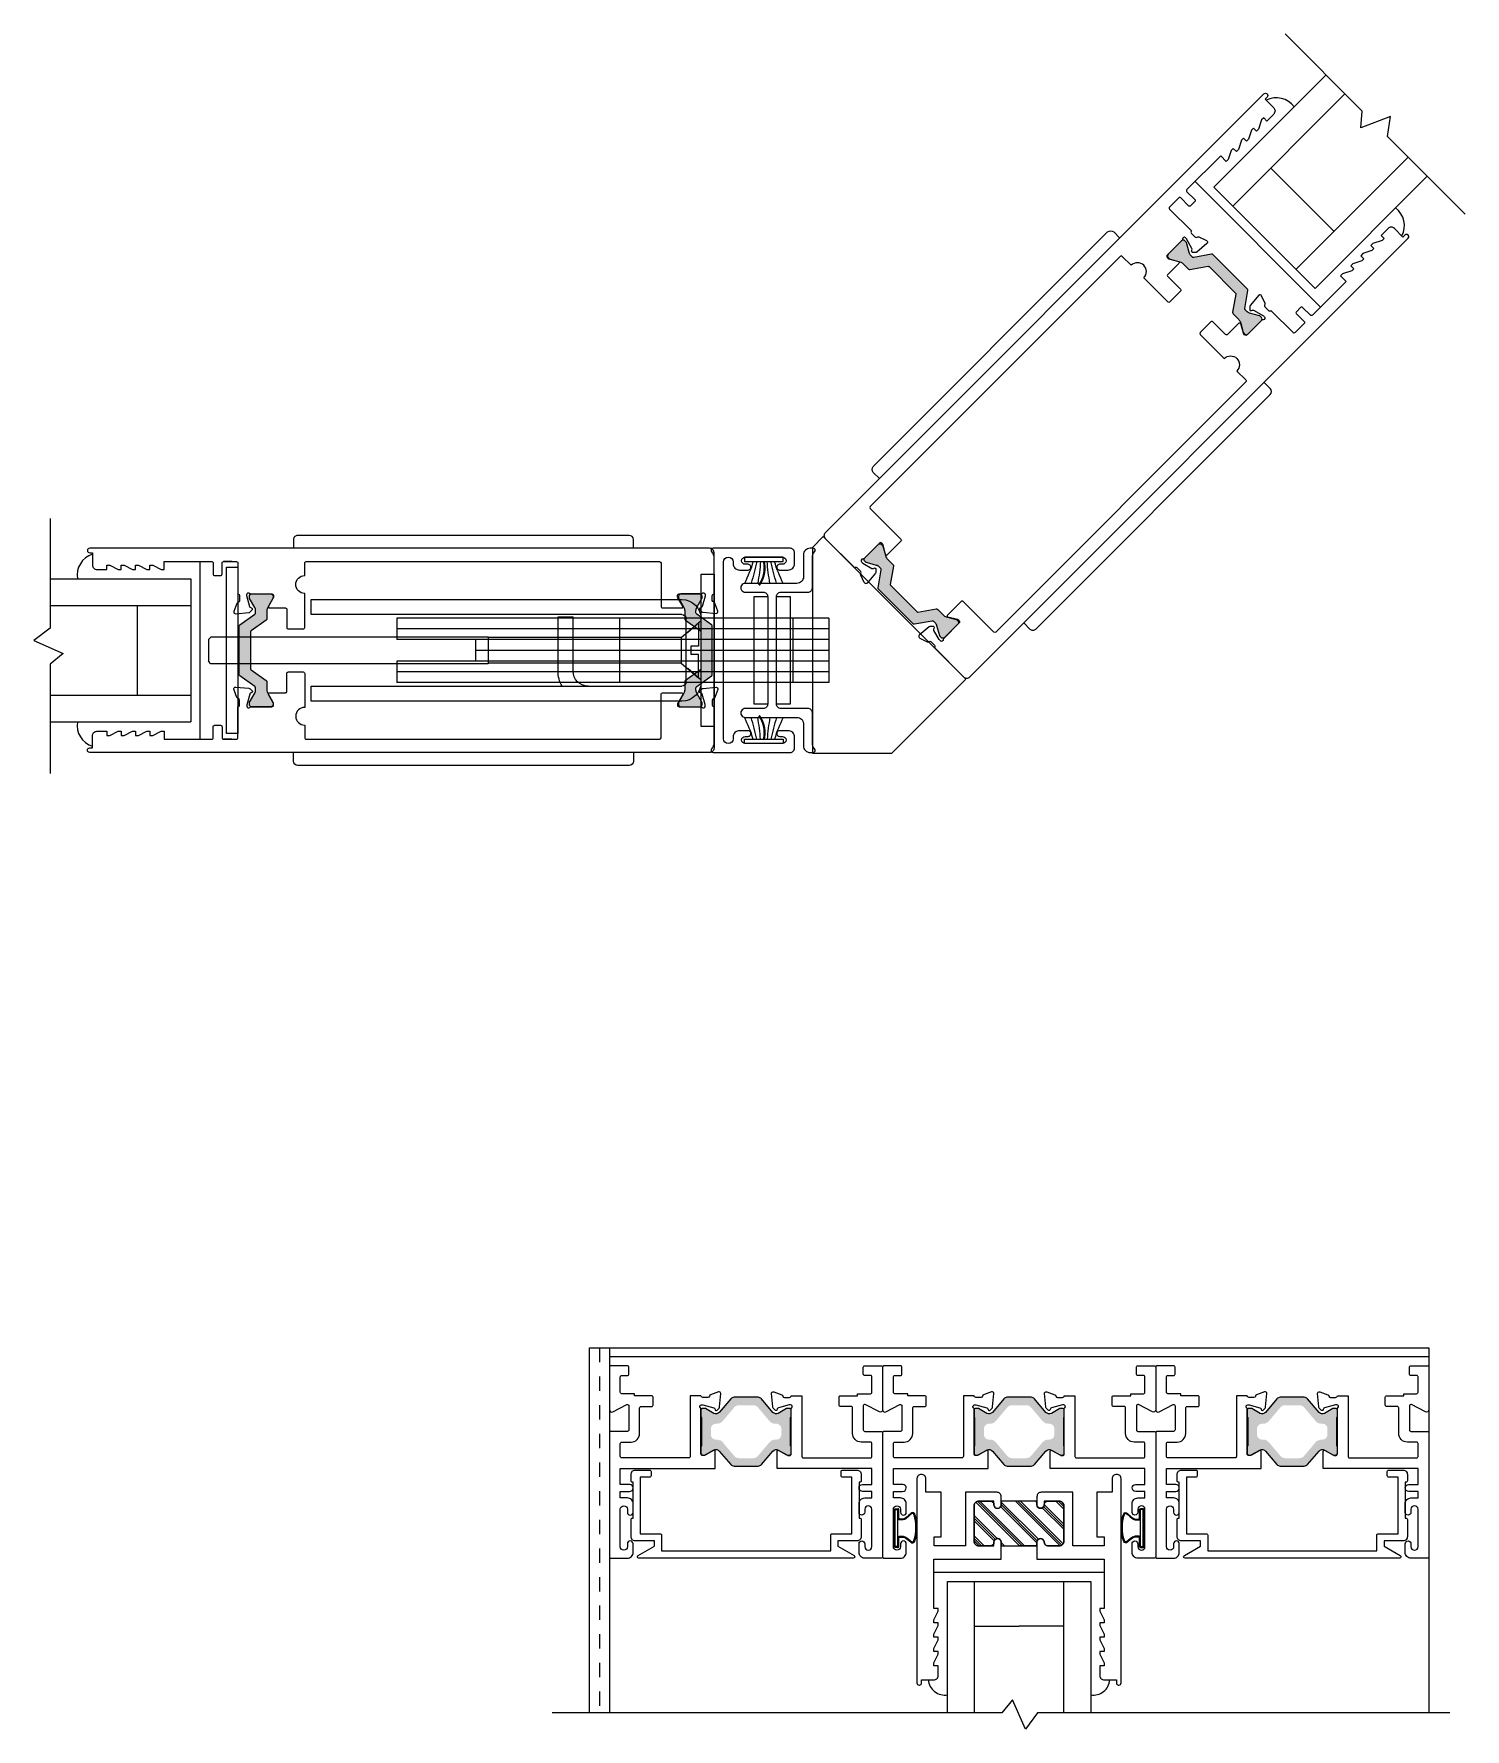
# Model space of a CAD drawing. Extents: x -36.5 to 54.9, y -68.3 to 27.7.
# Drawn here: x 9.84 to 19.84, y 6.76 to 18.6 of the extents above; entities that cross this region are included whole.
import ezdxf

# ---------------------------------------------------------------- set-up
doc = ezdxf.new("R2010")
doc.units = 0
doc.header["$LTSCALE"] = 0.25
doc.header["$MEASUREMENT"] = 0
doc.linetypes.add('HIDDEN', pattern=[0.375, 0.25, -0.125])
doc.layers.get('0').update_dxf_attribs({"linetype": 'CONTINUOUS'})
for name, color, linetype in [('DIM', 7, 'CONTINUOUS'), ('FRAME', 1, 'CONTINUOUS'), ('GLASS-VINYL', 7, 'CONTINUOUS'), ('Hardware', 7, 'CONTINUOUS'), ('I-STRUT', 7, 'CONTINUOUS'), ('SEAL', 7, 'CONTINUOUS'), ('SILL-PAN', 7, 'CONTINUOUS'), ('VENT', 5, 'CONTINUOUS')]:
    doc.layers.add(name, color=color, linetype=linetype)
doc.styles.get("Standard").update_dxf_attribs({"font": 'simplex.shx'})

# ---------------------------------------------------------------- blocks, each defined once
blk = doc.blocks.new('3710 Jamb Filler')
blk.add_lwpolyline([(-0.12, 0.774, 0.414214), (-0.15, 0.804), (-0.27, 0.804, 0.414214), (-0.28, 0.794), (-0.28, 0.789), (-0.53, 0.789), (-0.53, 0.794, 0.414214), (-0.54, 0.804), (-0.585, 0.804, 0.414214), (-0.615, 0.774), (-0.615, 0.674, 0.414214), (-0.605, 0.664), (-0.575, 0.664, 0.414214), (-0.565, 0.674), (-0.565, 0.739), (-0.17, 0.739), (-0.17, 0.601, 0.414214), (-0.16, 0.591), (-0.05, 0.591), (-0.05, -0.591), (-0.16, -0.591, 0.414214), (-0.17, -0.601), (-0.17, -0.739), (-0.565, -0.739), (-0.565, -0.674, 0.414214), (-0.575, -0.664), (-0.605, -0.664, 0.414214), (-0.615, -0.674), (-0.615, -0.774, 0.414214), (-0.585, -0.804), (-0.54, -0.804, 0.414214), (-0.53, -0.794), (-0.53, -0.789), (-0.28, -0.789), (-0.28, -0.794, 0.414214), (-0.27, -0.804), (-0.15, -0.804, 0.414214), (-0.12, -0.774), (-0.12, -0.641), (-0.084, -0.641), (-0.019, -0.754, 0.767327), (0, -0.749), (0, 0.749, 0.767327), (-0.019, 0.754), (-0.084, 0.641), (-0.12, 0.641)], format="xyb", close=True)
blk = doc.blocks.new('3073 FIXED STILE')
at = {"linetype": 'Continuous'}
h = blk.add_hatch(dxfattribs=at)
h.set_pattern_fill('PLAST', scale=0.4, angle=-45, style=0)
h.set_pattern_definition([(315, (-24.43819, 6.21396), (0.07071068, 0.07071068), []), (315, (-24.42935, 6.2228), (0.07071068, 0.07071068), []), (315, (-24.42051, 6.23164), (0.07071068, 0.07071068), [])])
edge = h.paths.add_edge_path()
edge.add_line((0, 0.125), (0, -0.125))
edge.add_line((0, -0.125), (-0.027, -0.125))
edge.add_arc((-0.027, -0.15), 0.025, 90, 274.5812)
edge.add_line((-0.025, -0.175), (0, -0.175))
edge.add_line((0, -0.175), (0, -0.282))
edge.add_arc((-0.031, -0.282), 0.031, 270, 360, ccw=False)
edge.add_line((-0.031, -0.313), (-0.281, -0.313))
edge.add_arc((-0.281, -0.282), 0.031, 180, 270, ccw=False)
edge.add_line((-0.312, -0.282), (-0.312, -0.175))
edge.add_line((-0.312, -0.175), (-0.287, -0.175))
edge.add_arc((-0.287, -0.15), 0.025, 270, 445.4188)
edge.add_line((-0.285, -0.125), (-0.312, -0.125))
edge.add_line((-0.312, -0.125), (-0.312, 0.125))
edge.add_line((-0.312, 0.125), (-0.287, 0.125))
edge.add_arc((-0.287, 0.15), 0.025, 270, 445.4188)
edge.add_arc((-0.283, 0.205), 0.0297, 188.9864, 265.4188, ccw=False)
edge.add_line((-0.312, 0.2), (-0.312, 0.282))
edge.add_arc((-0.281, 0.282), 0.031, 90, 180, ccw=False)
edge.add_line((-0.281, 0.313), (-0.031, 0.313))
edge.add_arc((-0.031, 0.282), 0.031, 0, 90, ccw=False)
edge.add_line((0, 0.282), (0, 0.175))
edge.add_line((0, 0.175), (-0.025, 0.175))
edge.add_arc((-0.025, 0.15), 0.025, 90, 269.9954)
edge.add_line((-0.025, 0.125), (0, 0.125))
at = {"color": 7}
blk.add_line((-0.312, 0.125), (-0.312, 0), dxfattribs=at)
for points in [[(-0.312, 0.2, 0.414214), (-0.287, 0.175, -0.414214), (-0.262, 0.15), (-0.262, 0.149, -0.414214), (-0.286, 0.125), (-0.406, 0.125), (-0.406, 0.595), (-0.749, 0.595), (-0.749, 0.565), (-0.769, 0.565), (-0.829, 0.595), (-0.849, 0.595), (-0.849, 0.565), (-0.869, 0.565), (-0.929, 0.595), (-0.949, 0.595), (-0.949, 0.565), (-0.969, 0.565), (-1.029, 0.595), (-1.049, 0.595), (-1.049, 0.565), (-1.069, 0.565), (-1.129, 0.595), (-1.149, 0.595), (-1.149, 0.565), (-1.218, 0.565, -0.414214), (-1.249, 0.596), (-1.249, 0.681), (-1.27, 0.681, -0.414214), (-1.285, 0.696), (-1.285, 0.698, -0.414214), (-1.27, 0.713), (0.151, 0.713), (0.157, 0.713, -0.414214), (0.187, 0.683), (0.187, 0.682, -0.414214), (0.156, 0.651), (0.062, 0.651), (0.062, 0.544), (-0.25, 0.544), (-0.25, 0.594), (-0.312, 0.594), (-0.312, 0.375), (0.062, 0.375), (0.062, 0.156, -0.414214), (0.031, 0.125), (-0.026, 0.125, -0.414214), (-0.05, 0.149), (-0.05, 0.151, -0.414214), (-0.026, 0.175), (-0.025, 0.175, 0.414214), (0, 0.2), (0, 0.282, 0.414214), (-0.031, 0.313), (-0.281, 0.313, 0.414214), (-0.312, 0.282)], [(-1.285, -0.696, -0.414214), (-1.27, -0.681), (-1.249, -0.681), (-1.249, -0.596, -0.414214), (-1.218, -0.565), (-1.149, -0.565), (-1.149, -0.595), (-1.129, -0.595), (-1.069, -0.565), (-1.049, -0.565), (-1.049, -0.595), (-1.029, -0.595), (-0.969, -0.565), (-0.949, -0.565), (-0.949, -0.595), (-0.929, -0.595), (-0.869, -0.565), (-0.849, -0.565), (-0.849, -0.595), (-0.829, -0.595), (-0.769, -0.565), (-0.749, -0.565), (-0.749, -0.595), (-0.406, -0.595), (-0.406, -0.125), (-0.286, -0.125, -0.414214), (-0.262, -0.149), (-0.262, -0.15, -0.414214), (-0.287, -0.175, 0.414214), (-0.312, -0.2), (-0.312, -0.282, 0.414214), (-0.281, -0.313), (-0.031, -0.313, 0.414214), (0, -0.282), (0, -0.2, 0.414214), (-0.025, -0.175), (-0.026, -0.175, -0.414214), (-0.05, -0.151), (-0.05, -0.149, -0.414214), (-0.026, -0.125), (0.031, -0.125, -0.414214), (0.062, -0.156), (0.062, -0.375), (-0.312, -0.375), (-0.312, -0.594), (-0.25, -0.594), (-0.25, -0.544), (0.062, -0.544), (0.062, -0.651), (0.156, -0.651, -0.414214), (0.187, -0.682), (0.187, -0.683, -0.414214), (0.157, -0.713), (0.151, -0.713), (-1.27, -0.713, -0.414214), (-1.285, -0.698)]]:
    blk.add_lwpolyline(points, format="xyb", close=True)
blk.add_lwpolyline([(0, 0.125), (0, -0.125), (-0.027, -0.125, 1.0408), (-0.025, -0.175), (0, -0.175), (0, -0.282, -0.414214), (-0.031, -0.313), (-0.281, -0.313, -0.414214), (-0.312, -0.282), (-0.312, -0.175), (-0.287, -0.175, 0.9608), (-0.285, -0.125), (-0.312, -0.125), (-0.312, 0.125), (-0.287, 0.125, 0.9608), (-0.285, 0.175, -0.346439), (-0.312, 0.2), (-0.312, 0.282, -0.414214), (-0.281, 0.313), (-0.031, 0.313, -0.414214), (0, 0.282), (0, 0.175), (-0.025, 0.175, 0.99996), (-0.025, 0.125)], format="xyb", close=True, dxfattribs=at)
blk = doc.blocks.new('3711-JAMB')
h = blk.add_hatch(color=7)
h.dxf.hatch_style = 1
edge = h.paths.add_edge_path(flags=16)
edge.add_arc((-0.976, -0.753), 0.0472, -50.0002, 0, ccw=False)
edge.add_line((-0.945, -0.789), (-1.041, -0.87))
edge.add_arc((-1.011, -0.906), 0.0472, 129.9998, 180)
edge.add_line((-1.058, -0.906), (-1.058, -1.002))
edge.add_arc((-1.011, -1.002), 0.0472, 180, 230.0002)
edge.add_line((-1.041, -1.038), (-0.945, -1.119))
edge.add_arc((-0.976, -1.155), 0.0472, 0, 50.0002, ccw=False)
edge.add_line((-0.928, -1.155), (-0.928, -1.165))
edge.add_arc((-0.893, -1.165), 0.0355, 180.7985, 270)
edge.add_line((-0.893, -1.2), (-0.853, -1.2))
edge.add_arc((-0.853, -1.165), 0.0355, 270, 359.2015)
edge.add_line((-0.818, -1.165), (-0.818, -1.155))
edge.add_arc((-0.77, -1.155), 0.0472, 129.9998, 180, ccw=False)
edge.add_line((-0.801, -1.119), (-0.705, -1.038))
edge.add_arc((-0.735, -1.002), 0.0472, 309.9998, 360)
edge.add_line((-0.688, -1.002), (-0.688, -0.906))
edge.add_arc((-0.735, -0.906), 0.0472, 360, 410.0002)
edge.add_line((-0.705, -0.87), (-0.801, -0.789))
edge.add_arc((-0.77, -0.753), 0.0472, 180, 230.0002, ccw=False)
edge.add_line((-0.818, -0.753), (-0.818, -0.743))
edge.add_arc((-0.853, -0.743), 0.0355, 0.7985, 90)
edge.add_line((-0.853, -0.708), (-0.893, -0.708))
edge.add_arc((-0.893, -0.743), 0.0355, 90, 179.2015)
edge.add_line((-0.928, -0.743), (-0.928, -0.753))
edge = h.paths.add_edge_path()
edge.add_arc((-0.719, -0.744), 0.0302, 149.9999, 229.9998)
edge.add_line((-0.738, -0.767), (-0.644, -0.847))
edge.add_arc((-0.663, -0.87), 0.0302, 0, 49.9998, ccw=False)
edge.add_line((-0.633, -0.87), (-0.633, -1.038))
edge.add_arc((-0.663, -1.038), 0.0302, 310.0002, 360, ccw=False)
edge.add_line((-0.644, -1.061), (-0.738, -1.141))
edge.add_arc((-0.719, -1.164), 0.0302, 130.0002, 210.0001)
edge.add_line((-0.745, -1.179), (-0.712, -1.237))
edge.add_arc((-0.722, -1.243), 0.0119, 0, 30.0001, ccw=False)
edge.add_line((-0.71, -1.243), (-0.71, -1.257))
edge.add_arc((-0.722, -1.257), 0.0119, -89.931, 0.069, ccw=False)
edge.add_line((-0.722, -1.269), (-0.765, -1.269))
edge.add_arc((-0.765, -1.259), 0.00991, 216.8699, 270, ccw=False)
edge.add_line((-0.773, -1.265), (-0.973, -1.265))
edge.add_arc((-0.981, -1.259), 0.00991, 270, 323.1301, ccw=False)
edge.add_line((-0.981, -1.269), (-1.024, -1.269))
edge.add_arc((-1.024, -1.257), 0.0119, 180, 270, ccw=False)
edge.add_line((-1.036, -1.257), (-1.036, -1.243))
edge.add_arc((-1.024, -1.243), 0.0119, 149.9999, 180, ccw=False)
edge.add_line((-1.034, -1.237), (-1.001, -1.179))
edge.add_arc((-1.027, -1.164), 0.0302, 329.9999, 409.9998)
edge.add_line((-1.008, -1.141), (-1.102, -1.061))
edge.add_arc((-1.083, -1.038), 0.0302, 180, 229.9998, ccw=False)
edge.add_line((-1.113, -1.038), (-1.113, -0.87))
edge.add_arc((-1.083, -0.87), 0.0302, 130.0002, 180, ccw=False)
edge.add_line((-1.102, -0.847), (-1.008, -0.767))
edge.add_arc((-1.027, -0.744), 0.0302, 310.0002, 390.0001)
edge.add_line((-1.001, -0.729), (-1.034, -0.671))
edge.add_arc((-1.024, -0.665), 0.0119, 180, 210.0001, ccw=False)
edge.add_line((-1.036, -0.665), (-1.036, -0.651))
edge.add_arc((-1.024, -0.651), 0.0119, 90, 180, ccw=False)
edge.add_line((-1.024, -0.639), (-0.981, -0.639))
edge.add_arc((-0.981, -0.649), 0.00991, 36.8699, 90, ccw=False)
edge.add_line((-0.973, -0.643), (-0.773, -0.643))
edge.add_arc((-0.765, -0.649), 0.00991, 90, 143.1301, ccw=False)
edge.add_line((-0.765, -0.639), (-0.722, -0.639))
edge.add_arc((-0.722, -0.651), 0.0119, -0.069, 89.931, ccw=False)
edge.add_line((-0.71, -0.651), (-0.71, -0.665))
edge.add_arc((-0.722, -0.665), 0.0119, -30.0001, 0, ccw=False)
edge.add_line((-0.712, -0.671), (-0.745, -0.729))
for points in [[(-1.037, -0.21), (-1.039, -0.21, 0.414214), (-1.049, -0.22), (-1.049, -0.294, -0.414214), (-1.059, -0.304), (-1.114, -0.304, -0.414214), (-1.124, -0.294), (-1.124, -0.175), (-1.138, -0.175), (-1.138, -0.085, 0.414214), (-1.148, -0.075), (-1.255, -0.075, 0.414214), (-1.265, -0.085), (-1.265, -0.125, -0.414214), (-1.275, -0.135), (-1.323, -0.135, -0.414214), (-1.333, -0.125), (-1.333, -0.01, -0.414214), (-1.323, 0), (-1.026, 0, -0.546624), (-1.011, -0.023), (-1.062, -0.121, 0.546624), (-1.053, -0.135), (-0.885, -0.135, 0.414214), (-0.875, -0.125), (-0.875, -0.01, -0.414214), (-0.865, 0), (0, 0, -0.414214), (0.01, -0.01), (0.01, -0.125, -0.414214), (-0.03, -0.165), (-0.09, -0.165, -0.414214), (-0.11, -0.145, -0.414214), (-0.09, -0.125), (-0.07, -0.125, 0.414214), (-0.045, -0.1), (-0.045, -0.1, 0.414214), (-0.07, -0.075), (-0.331, -0.075, 0.414214), (-0.355, -0.1), (-0.355, -0.1, 0.414214), (-0.331, -0.125), (-0.31, -0.125, -0.414214), (-0.29, -0.145), (-0.29, -0.145, -0.414214), (-0.309, -0.165), (-0.37, -0.165, -0.414214), (-0.41, -0.125), (-0.41, -0.075), (-0.455, -0.075), (-0.455, -0.14, -0.414214), (-0.48, -0.165), (-0.48, -0.165, -0.414214), (-0.505, -0.141), (-0.505, -0.075), (-0.615, -0.075), (-0.615, -0.737), (-0.736, -0.737, -0.585524), (-0.742, -0.725), (-0.708, -0.665, 0.137872), (-0.706, -0.659), (-0.706, -0.651, 0.414214), (-0.718, -0.639), (-1.032, -0.639, -0.213422), (-1.04, -0.635, 0.6885), (-1.061, -0.643), (-1.061, -0.649, 0.065543), (-1.061, -0.652), (-1.04, -0.728, 0.267949), (-1.032, -0.736), (-1.028, -0.737, -0.57735), (-1.024, -0.751), (-1.038, -0.765, -0.176327), (-1.046, -0.768), (-1.139, -0.777, -0.548619), (-1.151, -0.761), (-1.131, -0.705, -0.263725), (-1.122, -0.698, 0.359508), (-1.112, -0.686), (-1.112, -0.651, 0.414214), (-1.124, -0.639), (-1.124, -0.564), (-0.7, -0.564, 0.414214), (-0.69, -0.554), (-0.69, -0.085, 0.414214), (-0.7, -0.075), (-0.79, -0.075, 0.414214), (-0.8, -0.085), (-0.8, -0.15, -0.414214), (-0.86, -0.21), (-1.039, -0.21)], [(-1.037, -1.698), (-1.039, -1.698, -0.414214), (-1.049, -1.688), (-1.049, -1.614, 0.414214), (-1.059, -1.604), (-1.114, -1.604, 0.414214), (-1.124, -1.614), (-1.124, -1.733), (-1.138, -1.733), (-1.138, -1.823, -0.414214), (-1.148, -1.833), (-1.255, -1.833, -0.414214), (-1.265, -1.823), (-1.265, -1.783, 0.414214), (-1.275, -1.773), (-1.323, -1.773, 0.414214), (-1.333, -1.783), (-1.333, -1.898, 0.414214), (-1.323, -1.908), (-1.026, -1.908, 0.546624), (-1.011, -1.885), (-1.062, -1.787, -0.546624), (-1.053, -1.773), (-0.885, -1.773, -0.414214), (-0.875, -1.783), (-0.875, -1.898, 0.414214), (-0.865, -1.908), (0, -1.908, 0.414214), (0.01, -1.898), (0.01, -1.783, 0.414214), (-0.03, -1.743), (-0.09, -1.743, 0.414214), (-0.11, -1.763, 0.414214), (-0.09, -1.783), (-0.07, -1.783, -0.414214), (-0.045, -1.808), (-0.045, -1.808, -0.414214), (-0.07, -1.833), (-0.331, -1.833, -0.414214), (-0.355, -1.808), (-0.355, -1.808, -0.414214), (-0.331, -1.783), (-0.31, -1.783, 0.414214), (-0.29, -1.763), (-0.29, -1.763, 0.414214), (-0.309, -1.743), (-0.37, -1.743, 0.414214), (-0.41, -1.783), (-0.41, -1.833), (-0.455, -1.833), (-0.455, -1.768, 0.414214), (-0.48, -1.743), (-0.48, -1.743, 0.414214), (-0.505, -1.767), (-0.505, -1.833), (-0.615, -1.833), (-0.615, -1.171), (-0.736, -1.171, 0.585524), (-0.742, -1.183), (-0.708, -1.243, -0.137872), (-0.706, -1.249), (-0.706, -1.257, -0.414214), (-0.718, -1.269), (-1.032, -1.269, 0.213422), (-1.04, -1.273, -0.6885), (-1.061, -1.265), (-1.061, -1.259, -0.065543), (-1.061, -1.256), (-1.04, -1.18, -0.267949), (-1.032, -1.172), (-1.028, -1.171, 0.57735), (-1.024, -1.157), (-1.038, -1.143, 0.176327), (-1.046, -1.14), (-1.139, -1.131, 0.548619), (-1.151, -1.147), (-1.131, -1.203, 0.263725), (-1.122, -1.21, -0.359508), (-1.112, -1.222), (-1.112, -1.257, -0.414214), (-1.124, -1.269), (-1.124, -1.344), (-0.7, -1.344, -0.414214), (-0.69, -1.354), (-0.69, -1.823, -0.414214), (-0.7, -1.833), (-0.79, -1.833, -0.414214), (-0.8, -1.823), (-0.8, -1.758, 0.414214), (-0.86, -1.698), (-1.039, -1.698)]]:
    blk.add_lwpolyline(points, format="xyb")
at = {"color": 7}
blk.add_lwpolyline([(-0.745, -0.729, 0.36397), (-0.738, -0.767), (-0.644, -0.847, -0.221694), (-0.633, -0.87), (-0.633, -1.038, -0.221694), (-0.644, -1.061), (-0.738, -1.141, 0.36397), (-0.745, -1.179), (-0.712, -1.237, -0.131653), (-0.71, -1.243), (-0.71, -1.257, -0.414214), (-0.722, -1.269), (-0.765, -1.269, -0.236068), (-0.773, -1.265), (-0.973, -1.265, -0.236068), (-0.981, -1.269), (-1.024, -1.269, -0.414214), (-1.036, -1.257), (-1.036, -1.243, -0.131653), (-1.034, -1.237), (-1.001, -1.179, 0.36397), (-1.008, -1.141), (-1.102, -1.061, -0.221694), (-1.113, -1.038), (-1.113, -0.87, -0.221694), (-1.102, -0.847), (-1.008, -0.767, 0.36397), (-1.001, -0.729), (-1.034, -0.671, -0.131653), (-1.036, -0.665), (-1.036, -0.651, -0.414214), (-1.024, -0.639), (-0.981, -0.639, -0.236068), (-0.973, -0.643), (-0.773, -0.643, -0.236068), (-0.765, -0.639), (-0.722, -0.639, -0.414214), (-0.71, -0.651), (-0.71, -0.665, -0.131653), (-0.712, -0.671)], format="xyb", close=True, dxfattribs=at)
blk = doc.blocks.new('*U119')
for points in [[(-0.135, 0.031), (-0.135, 0.013, 0.414214), (-0.128, 0.006), (0.035, 0.006)], [(-0.129, 0.028), (-0.129, 0.016, 0.414214), (-0.126, 0.012), (0.126, 0.012, 0.414214), (0.129, 0.016), (0.129, 0.028)], [(-0.07, 0.038, 0.414214), (-0.063, 0.045), (-0.063, 0.068)], [(-0.035, 0.006), (-0.035, 0), (0.035, 0), (0.041, 0.006), (0.128, 0.006, 0.414214), (0.135, 0.013), (0.135, 0.031)]]:
    blk.add_lwpolyline(points, format="xyb")
blk.add_lwpolyline([(0.041, 0.012), (0.035, 0.006), (0.035, 0.012)])
for points, knots in [([(-0.063, 0.068), (-0.067, 0.094), (-0.147, 0.149), (0, 0.171), (0.157, 0.149), (0.067, 0.094), (0.063, 0.068)], [0, 0, 0, 0, 0.0788466, 0.167942, 0.2570375, 0.335884, 0.335884, 0.335884, 0.335884]), ([(-0.057, 0.069), (-0.061, 0.094), (-0.088, 0.115), (-0.1, 0.138), (-0.099, 0.14), (0, 0.169), (0.095, 0.146), (0.102, 0.14), (0.104, 0.135), (0.1, 0.128), (0.083, 0.109), (0.072, 0.098), (0.061, 0.081), (0.058, 0.075), (0.057, 0.069)], [2.5712303, 2.5712303, 2.5712303, 2.5712303, 2.6347872, 2.6347872, 2.6774866, 2.6774866, 2.7903183, 2.8239397, 2.8239397, 2.8575611, 2.8575611, 2.8911826, 2.8911826, 2.9071143, 2.9071143, 2.9071143, 2.9071143])]:
    blk.add_open_spline(points, degree=3, knots=knots)
for points, weights, degree, knots in [([(-0.135, 0.031), (-0.135, 0.038), (-0.128, 0.038), (-0.099, 0.038), (-0.07, 0.038)], [1, 0.707106873747, 1, 1, 1], 2, [0, 0, 0, 1.570796, 1.570796, 2.570796, 2.570796, 2.570796]), ([(-0.129, 0.028), (-0.129, 0.03), (-0.128, 0.031), (-0.127, 0.032), (-0.126, 0.032), (-0.028, 0.032), (0.07, 0.032), (0.098, 0.032), (0.126, 0.032), (0.129, 0.032), (0.129, 0.028)], [1, 0.923879507465, 1, 0.923879507465, 1, 1, 1, 1, 1, 0.707106873747, 1], 2, [0, 0, 0, 0.785398, 0.785398, 1.570797, 1.570797, 2.570797, 2.570797, 3.570797, 3.570797, 5.141593, 5.141593, 5.141593]), ([(0.07, 0.038), (0.089, 0.038), (0.109, 0.038), (0.128, 0.038), (0.13, 0.038), (0.132, 0.037), (0.133, 0.036)], [1, 1, 1, 1, 0.949253004976, 0.949253004976, 1], 3, [2.90668, 2.90668, 2.90668, 2.90668, 3.90668, 3.90668, 3.90668, 4.692079, 4.692079, 4.692079, 4.692079])]:
    blk.add_rational_spline(points, weights, degree=degree, knots=knots)
for points, weights in [([(-0.07, 0.032), (-0.062, 0.032), (-0.057, 0.037), (-0.057, 0.045)], [1, 0.804737854124, 0.804737854124, 1]), ([(0.057, 0.045), (0.057, 0.042), (0.058, 0.038), (0.061, 0.036)], [1, 0.94925295377, 0.94925295377, 1]), ([(0.061, 0.036), (0.063, 0.033), (0.067, 0.032), (0.07, 0.032)], [1, 0.94925295377, 0.94925295377, 1]), ([(0.063, 0.045), (0.063, 0.041), (0.066, 0.038), (0.07, 0.038)], [1, 0.804737854124, 0.804737854124, 1]), ([(0.133, 0.036), (0.134, 0.035), (0.135, 0.033), (0.135, 0.031)], [1, 0.949253004976, 0.949253004976, 1])]:
    blk.add_rational_spline(points, weights, degree=3)
for points in [[(-0.057, 0.068), (-0.057, 0.069), (-0.057, 0.069), (-0.057, 0.069)], [(-0.057, 0.045), (-0.057, 0.053), (-0.057, 0.061), (-0.057, 0.068)], [(0.057, 0.069), (0.057, 0.069), (0.057, 0.069), (0.057, 0.068)], [(0.057, 0.068), (0.057, 0.061), (0.057, 0.053), (0.057, 0.045)], [(0.063, 0.068), (0.063, 0.06), (0.063, 0.053), (0.063, 0.045)]]:
    blk.add_open_spline(points, degree=3)
blk = doc.blocks.new('*U86')
for centre, radius, start, end in [((-0.303, 1.135), 1.112, 287.4409, 295.9325), ((-0.19, 1.188), 1.16, 280.9256, 288.7507), ((-0.031, 1.124), 1.102, 273.1709, 281.1969), ((-0.031, -1.124), 1.102, 78.8031, 86.8291), ((-0.19, -1.188), 1.16, 71.2493, 79.0744), ((-0.303, -1.135), 1.112, 64.0675, 72.5591)]:
    blk.add_arc(centre, radius, start, end)
at = {"layer": 'SEAL'}
blk.add_lwpolyline([(0, -0.135), (0, 0.135), (0.03, 0.135), (0.03, -0.135)], close=True, dxfattribs=at)
at = {"layer": 'SEAL', "const_width": 0.015}
blk.add_lwpolyline([(0.03, 0, 0.219791), (0.196, 0.034)], format="xyb", dxfattribs=at)
at = {"flags": 9}
for tag, p in [('MANUFACTURER_PART_#', (0, -0.199)), ('FLEETWOOD_PART_#', (-0.001, -0.249))]:
    blk.add_attdef(tag, p, '', height=0.0312, dxfattribs=at)
blk = doc.blocks.new('Yoke Strike Plate')
for points in [[(-0.094, -0.375), (-0.094, 0.375), (0, 0.375), (0, -0.375)], [(0.062, -0.375), (0.062, 0.375), (0.156, 0.375), (0.156, -0.375)]]:
    blk.add_lwpolyline(points, close=True)
blk = doc.blocks.new('3776-Archetype_Lock_Stile')
at = {"layer": 'I-STRUT'}
h = blk.add_hatch(color=256, dxfattribs=at)
h.dxf.hatch_style = 1
h.paths.add_polyline_path([(0.079, 0.131, -0.244698), (0.082, 0.137), (0.188, 0.211, 0.244698), (0.193, 0.221), (0.193, 0.276, -0.131652), (0.199, 0.299), (0.235, 0.362, 0.131652), (0.236, 0.366), (0.236, 0.378, 0.414214), (0.22, 0.394), (0.087, 0.394, 0.414837), (0.071, 0.378), (0.071, 0.366, 0.131652), (0.072, 0.362), (0.108, 0.299, -0.131652), (0.114, 0.276), (0.114, 0.262, -0.244698), (0.109, 0.252), (0.005, 0.179, 0.244698), (0, 0.17), (0, -0.17, 0.244698), (0.005, -0.179), (0.109, -0.252, -0.103471), (0.112, -0.256, -0.13774), (0.114, -0.262), (0.114, -0.276, -0.131652), (0.108, -0.299), (0.072, -0.362, 0.131652), (0.071, -0.366), (0.071, -0.378, 0.414214), (0.087, -0.394), (0.22, -0.394, 0.414817), (0.236, -0.378), (0.236, -0.366, 0.131652), (0.235, -0.362), (0.199, -0.299, -0.131652), (0.193, -0.276), (0.193, -0.221, 0.244698), (0.188, -0.211), (0.082, -0.137, -0.244698), (0.079, -0.131)])
h = blk.add_hatch(color=256, dxfattribs=at)
h.dxf.hatch_style = 1
h.paths.add_polyline_path([(3.305, 0.17, 0.244698), (3.3, 0.179), (3.196, 0.252, -0.244698), (3.191, 0.262), (3.191, 0.276, -0.131652), (3.197, 0.299), (3.233, 0.362, 0.131652), (3.234, 0.366), (3.234, 0.378, 0.414214), (3.218, 0.394), (3.085, 0.394, 0.414833), (3.069, 0.378), (3.069, 0.366, 0.143191), (3.07, 0.361), (3.07, 0.361), (3.106, 0.299, -0.131652), (3.112, 0.276), (3.112, 0.221, 0.244698), (3.117, 0.211), (3.223, 0.137, -0.244698), (3.226, 0.131), (3.226, -0.131, -0.244698), (3.223, -0.137), (3.117, -0.211, 0.244698), (3.112, -0.221), (3.112, -0.276, -0.131652), (3.106, -0.299), (3.07, -0.361), (3.07, -0.362, 0.113585), (3.069, -0.366), (3.069, -0.378, 0.414214), (3.085, -0.394), (3.218, -0.394, 0.414849), (3.234, -0.378), (3.234, -0.366, 0.131652), (3.233, -0.362), (3.197, -0.299, -0.131652), (3.191, -0.276), (3.191, -0.262, -0.13774), (3.193, -0.256, -0.103471), (3.196, -0.252), (3.3, -0.179, 0.244698), (3.305, -0.17)])
for points in [[(3.358, 0.62), (3.415, 0.62), (3.325, 0.62, 0.414214), (3.315, 0.61), (3.315, 0.394, 0.414214), (3.303, 0.382), (3.303, 0.347, 0.359508), (3.313, 0.335, -0.263725), (3.322, 0.328), (3.342, 0.272, -0.548619), (3.33, 0.256), (3.237, 0.264, -0.176327), (3.229, 0.268), (3.215, 0.282, -0.57735), (3.219, 0.295), (3.223, 0.297, 0.267949), (3.231, 0.305), (3.252, 0.381, 0.065543), (3.252, 0.384), (3.252, 0.39, 0.6885), (3.231, 0.398, -0.213422), (3.223, 0.394), (3.077, 0.394, 0.414214), (3.065, 0.382), (3.065, 0.373, 0.137872), (3.067, 0.367), (3.1, 0.308, -0.585524), (3.093, 0.296), (2.983, 0.296, 0.414214), (2.973, 0.286), (2.973, 0.16, -0.414214), (2.963, 0.15), (2.858, 0.15, -0.414214), (2.848, 0.16), (2.848, 0.398, 1), (2.848, 0.522), (2.848, 0.61, 0.414214), (2.838, 0.62), (0.368, 0.62, 0.406968), (0.358, 0.61), (0.358, 0.307, -0.414214), (0.348, 0.297), (0.213, 0.297, -0.585524), (0.206, 0.309), (0.242, 0.368, 0.137872), (0.244, 0.374), (0.244, 0.382, 0.414214), (0.232, 0.394), (0.08, 0.394, -0.213422), (0.071, 0.398, 0.6885), (0.051, 0.39), (0.051, 0.381, 0.065543), (0.051, 0.378), (0.07, 0.306, 0.267949), (0.079, 0.298), (0.083, 0.297, -0.57735), (0.087, 0.284), (0.072, 0.27, -0.176327), (0.065, 0.266), (-0.026, 0.258, -0.548619), (-0.038, 0.274), (-0.038, 0.274), (-0.018, 0.329, -0.263725), (-0.01, 0.336, 0.359508), (0, 0.348), (0, 0.382, 0.414214), (-0.012, 0.394), (-0.012, 0.682, -0.414214), (0.019, 0.713), (4.35, 0.713, -1), (4.35, 0.681), (4.33, 0.681), (4.33, 0.596, -0.414214), (4.299, 0.565), (4.23, 0.565), (4.23, 0.595), (4.21, 0.595), (4.15, 0.565), (4.13, 0.565), (4.13, 0.595), (4.11, 0.595), (4.05, 0.565), (4.03, 0.565), (4.03, 0.595), (4.01, 0.595), (3.95, 0.565), (3.93, 0.565), (3.93, 0.595), (3.91, 0.595), (3.85, 0.565), (3.83, 0.565), (3.83, 0.62), (3.497, 0.62, 0.414214), (3.487, 0.61), (3.487, 0.533, -0.414214), (3.477, 0.523), (3.435, 0.523, -0.414214), (3.425, 0.533), (3.425, 0.61, 0.414214), (3.415, 0.62)], [(3.358, -0.62), (3.415, -0.62), (3.325, -0.62, -0.414214), (3.315, -0.61), (3.315, -0.394, -0.414214), (3.303, -0.382), (3.303, -0.347, -0.359508), (3.313, -0.335, 0.263725), (3.322, -0.328), (3.342, -0.272, 0.548619), (3.33, -0.256), (3.237, -0.264, 0.176327), (3.229, -0.268), (3.215, -0.282, 0.57735), (3.219, -0.295), (3.223, -0.297, -0.267949), (3.231, -0.305), (3.252, -0.381, -0.065543), (3.252, -0.384), (3.252, -0.39, -0.6885), (3.231, -0.398, 0.213422), (3.223, -0.394), (3.077, -0.394, -0.414214), (3.065, -0.382), (3.065, -0.373, -0.137872), (3.067, -0.367), (3.1, -0.308, 0.585524), (3.093, -0.296), (2.983, -0.296, -0.414214), (2.973, -0.286), (2.973, -0.161, 0.414214), (2.963, -0.151), (2.858, -0.151, 0.414214), (2.848, -0.161), (2.848, -0.398, -1), (2.848, -0.522), (2.848, -0.61, -0.414214), (2.838, -0.62), (0.368, -0.62, -0.406968), (0.358, -0.61), (0.358, -0.307, 0.414214), (0.348, -0.297), (0.213, -0.297, 0.585524), (0.206, -0.309), (0.242, -0.368, -0.137872), (0.244, -0.374), (0.244, -0.382, -0.414214), (0.232, -0.394), (0.08, -0.394, 0.213422), (0.071, -0.398, -0.6885), (0.051, -0.39), (0.051, -0.381, -0.065543), (0.051, -0.378), (0.07, -0.306, -0.267949), (0.079, -0.298), (0.083, -0.297, 0.57735), (0.087, -0.284), (0.072, -0.27, 0.176327), (0.065, -0.266), (-0.026, -0.258, 0.548619), (-0.038, -0.274), (-0.038, -0.274), (-0.018, -0.329, 0.263725), (-0.01, -0.336, -0.359508), (0, -0.348), (0, -0.382, -0.414214), (-0.012, -0.394), (-0.012, -0.682, 0.414214), (0.019, -0.713), (4.35, -0.713, 1), (4.35, -0.681), (4.33, -0.681), (4.33, -0.596, 0.414214), (4.299, -0.565), (4.23, -0.565), (4.23, -0.595), (4.21, -0.595), (4.15, -0.565), (4.13, -0.565), (4.13, -0.595), (4.11, -0.595), (4.05, -0.565), (4.03, -0.565), (4.03, -0.595), (4.01, -0.595), (3.95, -0.565), (3.93, -0.565), (3.93, -0.595), (3.91, -0.595), (3.85, -0.565), (3.83, -0.565), (3.83, -0.62), (3.497, -0.62, -0.414214), (3.487, -0.61), (3.487, -0.533, 0.414214), (3.477, -0.523), (3.435, -0.523, 0.414214), (3.425, -0.533), (3.425, -0.61, -0.414214), (3.415, -0.62)]]:
    blk.add_lwpolyline(points, format="xyb")
for points in [[(0.079, 0.131), (0.079, -0.131, 0.244698), (0.082, -0.137), (0.188, -0.211, -0.244698), (0.193, -0.221), (0.193, -0.276, 0.131652), (0.199, -0.299), (0.235, -0.362, -0.131652), (0.236, -0.366), (0.236, -0.378, -0.414214), (0.22, -0.394), (0.087, -0.394, -0.414214), (0.071, -0.378), (0.071, -0.366, -0.131652), (0.072, -0.362), (0.108, -0.299, 0.131652), (0.114, -0.276), (0.114, -0.262, 0.13774), (0.112, -0.256, 0.103471), (0.109, -0.252), (0.005, -0.179, -0.244698), (0, -0.17), (0, 0.17, -0.244698), (0.005, 0.179), (0.109, 0.252, 0.244698), (0.114, 0.262), (0.114, 0.276, 0.131652), (0.108, 0.299), (0.072, 0.362, -0.131652), (0.071, 0.366), (0.071, 0.378, -0.414214), (0.087, 0.394), (0.22, 0.394, -0.414214), (0.236, 0.378), (0.236, 0.366, -0.131652), (0.235, 0.362), (0.199, 0.299, 0.131652), (0.193, 0.276), (0.193, 0.221, -0.244698), (0.188, 0.211), (0.082, 0.137, 0.244698)], [(3.226, 0.131), (3.226, -0.131, -0.244698), (3.223, -0.137), (3.117, -0.211, 0.244698), (3.112, -0.221), (3.112, -0.276, -0.131652), (3.106, -0.299), (3.07, -0.362, 0.131652), (3.069, -0.366), (3.069, -0.378, 0.414214), (3.085, -0.394), (3.218, -0.394, 0.414214), (3.234, -0.378), (3.234, -0.366, 0.131652), (3.233, -0.362), (3.197, -0.299, -0.131652), (3.191, -0.276), (3.191, -0.262, -0.13774), (3.193, -0.256, -0.103471), (3.196, -0.252), (3.3, -0.179, 0.244698), (3.305, -0.17), (3.305, 0.17, 0.244698), (3.3, 0.179), (3.196, 0.252, -0.244698), (3.191, 0.262), (3.191, 0.276, -0.131652), (3.197, 0.299), (3.233, 0.362, 0.131652), (3.234, 0.366), (3.234, 0.378, 0.414214), (3.218, 0.394), (3.085, 0.394, 0.414214), (3.069, 0.378), (3.069, 0.366, 0.131652), (3.07, 0.362), (3.106, 0.299, -0.131652), (3.112, 0.276), (3.112, 0.221, 0.244698), (3.117, 0.211), (3.223, 0.137, -0.244698)]]:
    blk.add_lwpolyline(points, format="xyb", close=True, dxfattribs=at)
blk = doc.blocks.new('Flush_Pull_Archetype')
at = {"layer": 'Hardware'}
for p, q in [((-2.926, 0.773), (-2.926, 0.713)), ((-0.581, 0.803), (-2.896, 0.803)), ((-0.551, 0.713), (-0.551, 0.773))]:
    blk.add_line(p, q, dxfattribs=at)
for centre, start, end in [((-2.896, 0.773), 90, 180), ((-0.581, 0.773), 0, 90)]:
    blk.add_arc(centre, 0.03, start, end, dxfattribs=at)
blk = doc.blocks.new('Flush_Pulls_Archetype')
at = {"layer": 'Hardware'}
blk.add_blockref('Flush_Pull_Archetype', (0, 0), dxfattribs=at)
at = {"layer": 'Hardware', "xscale": -1, "rotation": 180}
blk.add_blockref('Flush_Pull_Archetype', (0, 0), dxfattribs=at)
blk = doc.blocks.new('Archetype_Latch_Thermal')
at = {"layer": 'Hardware'}
for p, q in [((2.803, 0.355), (0.213, 0.355)), ((0.213, 0.25), (2.803, 0.25)), ((2.803, 0.25), (2.803, 0.355)), ((-0.815, 0.225), (2.204, 0.225)), ((-0.815, 0.225), (-0.815, -0.225)), ((-0.815, 0.15), (2.204, 0.15)), ((-0.565, -0.225), (-0.565, 0.225)), ((0.096, 0.193), (0.096, 0.03)), ((0.217, 0.089), (0.096, 0.193)), ((0.183, -0.22), (0.183, 0.22)), ((0.647, -0.225), (0.647, 0.225)), ((1.078, 0.235), (0.973, 0.235)), ((0.973, -0.145), (0.973, 0.235)), ((1.078, -0.145), (1.078, 0.235)), ((2.204, 0.225), (2.204, 0.075)), ((-0.815, 0.075), (2.204, 0.075)), ((-0.815, 0), (1.652, 0)), ((0.096, 0.03), (0.149, 0.03)), ((0.149, 0.03), (0.149, -0.03)), ((0.217, 0.089), (1.565, 0.089)), ((0.217, 0.089), (0.217, -0.089)), ((1.565, 0.093), (3.503, 0.093)), ((1.565, 0.093), (1.565, -0.093)), ((1.652, -0.075), (1.652, 0.075)), ((3.503, 0.093), (3.521, 0.075)), ((3.521, 0.075), (3.521, -0.075)), ((-0.815, -0.075), (2.204, -0.075)), ((0.096, -0.192), (0.096, -0.03)), ((0.096, -0.03), (0.149, -0.03)), ((0.217, -0.089), (0.096, -0.192)), ((0.217, -0.089), (1.565, -0.089)), ((1.565, -0.093), (3.503, -0.093)), ((2.204, -0.075), (2.204, -0.225)), ((3.503, -0.093), (3.521, -0.075)), ((-0.815, -0.15), (2.204, -0.15)), ((-0.815, -0.225), (2.204, -0.225)), ((2.803, -0.25), (0.213, -0.25)), ((0.213, -0.355), (2.803, -0.355)), ((2.803, -0.355), (2.803, -0.25))]:
    blk.add_line(p, q, dxfattribs=at)
at = {"layer": 'Hardware', "ltscale": 0.5}
for p, q in [((0.078, 0.206), (0.171, 0.125)), ((0.171, -0.125), (0.078, -0.205))]:
    blk.add_line(p, q, dxfattribs=at)
at = {"layer": 'Hardware', "ltscale": 0.3}
blk.add_line((0.217, 0), (0.852, 0), dxfattribs=at)
at = {"layer": 'Hardware'}
for points in [[(0.078, 0.531), (-0.012, 0.531), (-0.012, -0.531), (0.078, -0.531)], [(3.315, -0.58), (3.395, -0.58), (3.395, 0.58), (3.315, 0.58)]]:
    blk.add_lwpolyline(points, close=True, dxfattribs=at)
for centre, radius, start, end in [((0.213, 0.22), 0.135, 90, 180), ((0.213, 0.22), 0.03, 90, 180), ((0.213, -0.22), 0.135, 180, 270), ((0.213, -0.22), 0.03, 180, 270), ((0.868, -0.145), 0.105, 270, 360), ((0.868, -0.145), 0.21, 330, 360)]:
    blk.add_arc(centre, radius, start, end, dxfattribs=at)
blk = doc.blocks.new('Thermal_Archetype_Lock_Stile_wHardware')
for name in ['3776-Archetype_Lock_Stile', 'Archetype_Latch_Thermal']:
    blk.add_blockref(name, (0.285, 0))
at = {"xscale": -1}
blk.add_blockref('Flush_Pulls_Archetype', (0.285, 0), dxfattribs=at)

msp = doc.modelspace()

# ---------------------------------------------------------------- linework, layer by layer
at = {"color": 7}
for p, q in [((16.408, 6.878), (16.408, 7.795)), ((17.033, 6.878), (17.033, 7.795)), ((16.408, 7.482), (16.721, 7.482)), ((17.033, 7.482), (16.721, 7.482))]:
    msp.add_line(p, q, dxfattribs=at)
at = {"color": 5}
msp.add_lwpolyline([(14.807, 13.829), (15.168, 13.829, -0.414214), (15.214, 13.783), (15.214, 13.63, 0.414214), (15.26, 13.584), (15.281, 13.584, 0.650938), (15.292, 13.609, -0.186452), (15.276, 13.651), (15.276, 13.86, 0.414214), (15.245, 13.891), (15.057, 13.891, -0.414214), (15.026, 13.922), (15.026, 14.672, -0.414214), (15.057, 14.703), (15.245, 14.703, 0.414214), (15.276, 14.734), (15.276, 14.944, -0.186452), (15.292, 14.985, 0.650938), (15.281, 15.01), (15.26, 15.01, 0.414214), (15.214, 14.964), (15.214, 14.811, -0.414214), (15.168, 14.765), (14.807, 14.765, 1.000007), (14.807, 14.703), (14.933, 14.703, -0.414214), (14.964, 14.672), (14.964, 13.922, -0.414214), (14.933, 13.891), (14.807, 13.891, 1.000007)], format="xyb", close=True, dxfattribs=at)
at = {"color": 7}
msp.add_lwpolyline([(16.221, 6.878), (16.221, 7.795), (16.721, 7.795), (17.221, 7.795), (17.221, 6.878)], dxfattribs=at)
for centre, start, end in [((16.202, 7.117), 184.6227, 279.241), ((17.239, 7.117), 260.759, 355.3773)]:
    msp.add_arc(centre, 0.116, start, end)
at = {"layer": 'DIM'}
msp.add_lwpolyline([(15.276, 13.579), (15.832, 13.579), (16.349, 14.096), (15.352, 15.093), (15.276, 15.016)], close=True, dxfattribs=at)
at = {"layer": 'GLASS-VINYL', "color": 7}
for p, q in [((18.865, 18.316), (18.081, 17.532)), ((18.997, 18.183), (18.214, 17.4)), ((18.479, 17.665), (18.921, 17.223)), ((19.439, 17.741), (18.656, 16.958)), ((18.827, 16.694), (17.95, 17.571)), ((18.081, 17.532), (18.788, 16.825)), ((19.572, 17.609), (18.788, 16.825)), ((10.999, 13.677), (10.999, 14.917)), ((9.949, 14.797), (10.934, 14.797)), ((10.934, 14.797), (10.934, 13.797)), ((9.949, 14.61), (10.934, 14.61)), ((10.559, 14.61), (10.559, 13.985)), ((9.949, 13.985), (10.934, 13.985)), ((9.949, 13.797), (10.934, 13.797)), ((16.125, 7.86), (17.315, 7.86))]:
    msp.add_line(p, q, dxfattribs=at)
at = {"layer": 'GLASS-VINYL'}
for points in [[(19.837, 17.344), (19.295, 17.886), (19.316, 18.026), (19.107, 17.947), (19.118, 18.062), (18.579, 18.602)], [(9.951, 15.217), (9.951, 14.451), (9.837, 14.366), (10.041, 14.275), (9.951, 14.201), (9.951, 13.438)], [(19.73, 6.878), (16.85, 6.878), (16.766, 6.764), (16.675, 6.968), (16.6, 6.878), (13.458, 6.878)]]:
    msp.add_lwpolyline(points, dxfattribs=at)
at = {"layer": 'GLASS-VINYL', "color": 7}
for centre, start, end in [((18.518, 18.003), 35.7597, 117.6458), ((19.26, 17.262), 332.3542, 54.2403), ((10.292, 14.822), 107.3542, 189.2403), ((10.292, 13.773), 170.7597, 252.6458)]:
    msp.add_arc(centre, 0.153, start, end, dxfattribs=at)
at = {"layer": 'SILL-PAN'}
for p, q in [((13.72, 9.426), (19.583, 9.426)), ((13.72, 6.878), (13.72, 9.426)), ((13.859, 9.426), (13.859, 6.878)), ((19.583, 9.364), (13.859, 9.364)), ((19.583, 9.426), (19.583, 6.878)), ((19.583, 9.426), (19.583, 9.364))]:
    msp.add_line(p, q, dxfattribs=at)
at = {"layer": 'SILL-PAN', "linetype": 'HIDDEN'}
msp.add_line((13.789, 9.426), (13.789, 6.878), dxfattribs=at)
at = {"layer": 'VENT'}
msp.add_lwpolyline([(14.807, 14.948), (15.067, 14.948, -1), (15.067, 14.898), (15.047, 14.898, 1.000009), (15.047, 14.858), (15.106, 14.858, 0.414214), (15.152, 14.904), (15.152, 14.979, 0.414214), (15.121, 15.01), (14.583, 15.01, 0.650938), (14.572, 14.985, -0.186452), (14.588, 14.944), (14.588, 14.297), (14.588, 13.651, -0.186452), (14.572, 13.609, 0.650938), (14.583, 13.584), (15.121, 13.584, 0.414214), (15.152, 13.615), (15.152, 13.69, 0.414214), (15.106, 13.736), (15.047, 13.736, 1.000009), (15.047, 13.696), (15.067, 13.696, -1), (15.067, 13.646), (14.807, 13.646, -1), (14.807, 13.696), (14.827, 13.696, 1.000009), (14.827, 13.736), (14.768, 13.736, 0.414214), (14.722, 13.69), (14.722, 13.679, -1), (14.656, 13.679), (14.656, 14.915, -1), (14.722, 14.915), (14.722, 14.904, 0.414214), (14.768, 14.858), (14.827, 14.858, 1.000009), (14.827, 14.898), (14.807, 14.898, -1), (14.807, 14.948)], format="xyb", dxfattribs=at)

# ---------------------------------------------------------------- block references
at = {"layer": 'FRAME', "xscale": -1, "rotation": 90}
for name, p in [('3711-JAMB', (13.859, 7.968)), ('3711-JAMB', (15.767, 7.968)), ('3711-JAMB', (17.675, 7.968)), ('3710 Jamb Filler', (14.813, 7.958)), ('3710 Jamb Filler', (18.629, 7.958))]:
    msp.add_blockref(name, p, dxfattribs=at)
at = {"layer": 'Hardware', "rotation": 224.9999999999999}
msp.add_blockref('Flush_Pulls_Archetype', (15.859, 14.603), dxfattribs=at)
at = {"layer": 'Hardware'}
msp.add_blockref('Yoke Strike Plate', (14.964, 14.297), dxfattribs=at)
at = {"layer": 'SEAL', "xscale": -1}
for name, p, rotation in [('*U86', (14.937, 14.948), 90), ('*U119', (15.842, 8.168), 270)]:
    msp.add_blockref(name, p, dxfattribs=dict(at, rotation=rotation))
at = {"layer": 'SEAL', "rotation": 90}
for name, p in [('*U86', (14.937, 13.646)), ('*U119', (17.6, 8.168))]:
    msp.add_blockref(name, p, dxfattribs=at)
at = {"layer": 'VENT', "rotation": 44.99999999999999}
msp.add_blockref('3776-Archetype_Lock_Stile', (15.859, 14.603), dxfattribs=at)
at = {"layer": 'VENT', "xscale": -1}
msp.add_blockref('Thermal_Archetype_Lock_Stile_wHardware', (14.862, 14.297), dxfattribs=at)
at = {"layer": 'VENT', "xscale": -1, "rotation": 270}
msp.add_blockref('3073 FIXED STILE', (16.72, 8.356), dxfattribs=at)

doc.saveas('drawing.dxf')
